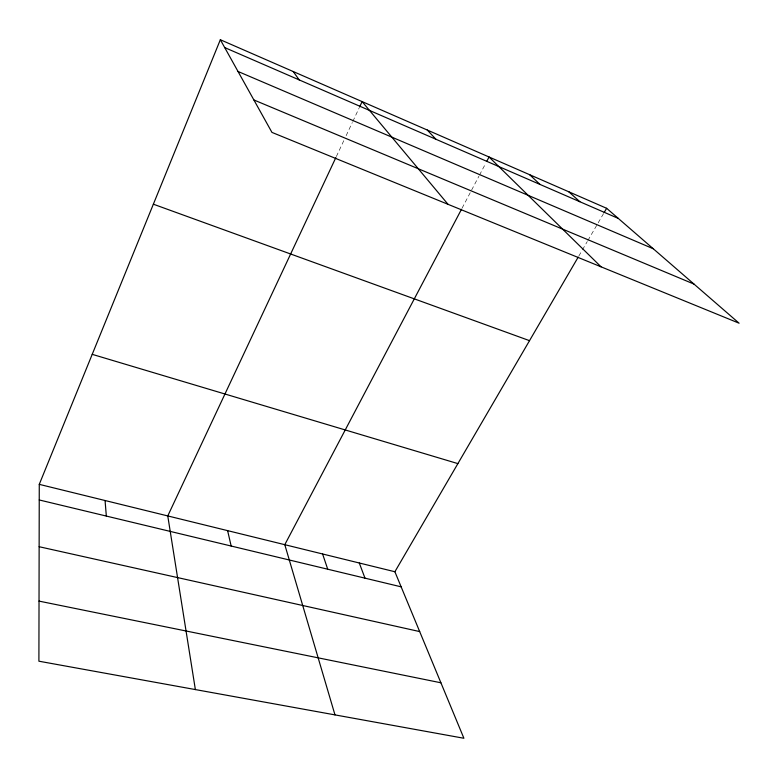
<?xml version="1.0" encoding="UTF-8"?>
<svg xmlns="http://www.w3.org/2000/svg" width="778" height="778" viewBox="0 0 778 778"><rect width="100%" height="100%" fill="white"/><g stroke="black" fill="none" stroke-linecap="round" stroke-linejoin="round"><path stroke-width="0.58" stroke-dasharray="3.89 2.92" d="M336.349 156.543L344.061 140.089M346.132 135.693L352.317 122.496M352.833 121.397L359.028 108.2M462.074 208.183L478.937 176.178M479.501 175.118L485.676 163.39M578.803 256.079L581.837 250.866M582.44 249.826L587.283 241.52M587.886 240.48L603.611 213.493"/><path stroke-width="1.17" d="M220.339 39.736L271.95 132.396L739.1 323.21L606.636 208.3L220.339 39.736L39.27 484.354L38.9 661.203L463.902 738.264L394.884 571.742L578.19 257.129M335.843 157.623L167.766 515.931L195.366 689.58M359.543 107.101L362.12 101.607L448.031 204.322M461.51 209.253L284.787 544.688L334.978 714.894M486.804 161.26L489.051 156.991L601.063 266.825M604.214 212.452L606.636 208.3M39.026 601.112L440.902 682.783M39.143 546.72L419.692 631.58M39.24 499.962L401.147 586.836M39.27 484.354L394.884 571.742M92.222 354.34L457.882 463.61M153.363 204.196L529.517 340.657M253.891 99.963L694.005 284.096M238.01 71.459L653.257 248.746M224.706 47.575L618.286 218.414M568.796 191.796L579.873 201.735M529.624 174.7L540.058 184.464M427.287 130.043L435.923 139.262M293.238 71.547L299.209 79.92M359.28 562.99L364.989 578.151M322.598 553.975L327.723 569.214M227.614 530.635L231.154 546.03M105.059 500.526L106.333 516.067"/></g></svg>
